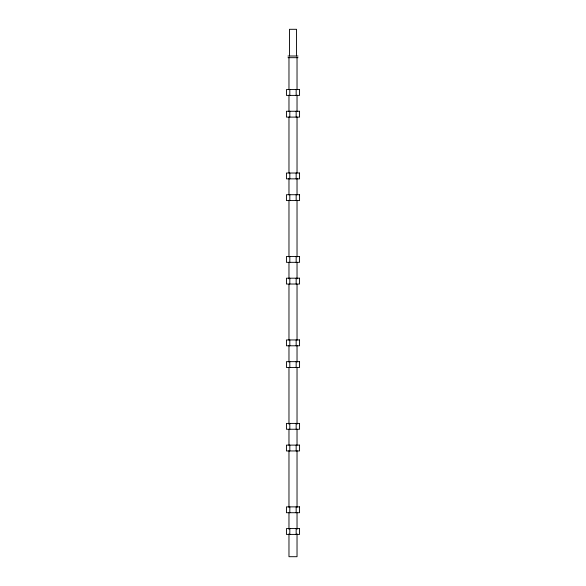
<?xml version="1.0" encoding="UTF-8"?>
<svg xmlns="http://www.w3.org/2000/svg" width="586" height="586" viewBox="0 0 586 586"><rect width="100%" height="100%" fill="white"/><g stroke="black" fill="none" stroke-linecap="round" stroke-linejoin="round"><path stroke-width="0.88" d="M287.997 56.007L298.003 56.007M287.997 57.677L298.003 57.677M297.029 57.677L297.029 89.665M297.029 95.152L297.029 111.604M297.029 117.083L297.029 172.833M297.029 178.32L297.029 194.772M297.029 200.258L297.029 256.924M297.029 262.403L297.029 278.855M297.029 284.342L297.029 340.092M297.029 345.572L297.029 362.023M297.029 367.51L297.029 424.176M297.029 429.663L297.029 445.199M297.029 450.678L297.029 507.344M297.029 512.831L297.029 529.283M297.029 533.853L297.029 556.7L288.971 556.7L288.971 533.853M296.531 56.007L296.531 29.3L289.469 29.3L289.469 56.007M296.157 89.563L296.157 95.401M296.157 111.259L296.157 117.105M296.157 173.024L296.157 178.862M296.157 194.72L296.157 200.566M296.157 256.485L296.157 262.33M296.157 278.189L296.157 284.027M296.157 339.946L296.157 345.791M296.157 361.65L296.157 367.488M296.157 423.407L296.157 429.252M296.157 445.111L296.157 450.956M296.157 506.875L296.157 512.713M296.157 528.572L296.157 534.417M289.814 89.563L289.814 95.401M289.814 111.259L289.814 117.105M289.814 173.024L289.814 178.862M289.814 194.72L289.814 200.566M289.814 256.485L289.814 262.33M289.814 278.189L289.814 284.027M289.814 339.946L289.814 345.791M289.814 361.65L289.814 367.488M289.814 423.407L289.814 429.252M289.814 445.111L289.814 450.956M289.814 506.875L289.814 512.713M289.814 528.572L289.814 534.417M288.971 57.677L288.971 89.665M288.971 95.152L288.971 111.604M288.971 117.083L288.971 172.833M288.971 178.32L288.971 194.772M288.971 200.258L288.971 256.924M288.971 262.403L288.971 278.855M288.971 284.342L288.971 340.092M288.971 345.572L288.971 362.023M288.971 367.51L288.971 424.176M288.971 429.663L288.971 445.199M288.971 450.678L288.971 507.344M288.971 512.831L288.971 529.283M299.563 89.563L286.437 89.563L286.437 95.401L299.563 95.401L299.563 89.563M299.563 111.259L286.437 111.259L286.437 117.105L299.563 117.105L299.563 111.259M299.563 173.024L286.437 173.024L286.437 178.862L299.563 178.862L299.563 173.024M299.563 194.72L286.437 194.72L286.437 200.566L299.563 200.566L299.563 194.72M299.563 256.485L286.437 256.485L286.437 262.33L299.563 262.33L299.563 256.485M299.563 278.189L286.437 278.189L286.437 284.027L299.563 284.027L299.563 278.189M299.563 339.946L286.437 339.946L286.437 345.791L299.563 345.791L299.563 339.946M299.563 361.65L286.437 361.65L286.437 367.488L299.563 367.488L299.563 361.65M299.563 423.407L286.437 423.407L286.437 429.252L299.563 429.252L299.563 423.407M299.563 445.111L286.437 445.111L286.437 450.956L299.563 450.956L299.563 445.111M299.563 506.875L286.437 506.875L286.437 512.713L299.563 512.713L299.563 506.875M299.563 528.572L286.437 528.572L286.437 534.417L299.563 534.417L299.563 528.572"/></g></svg>
